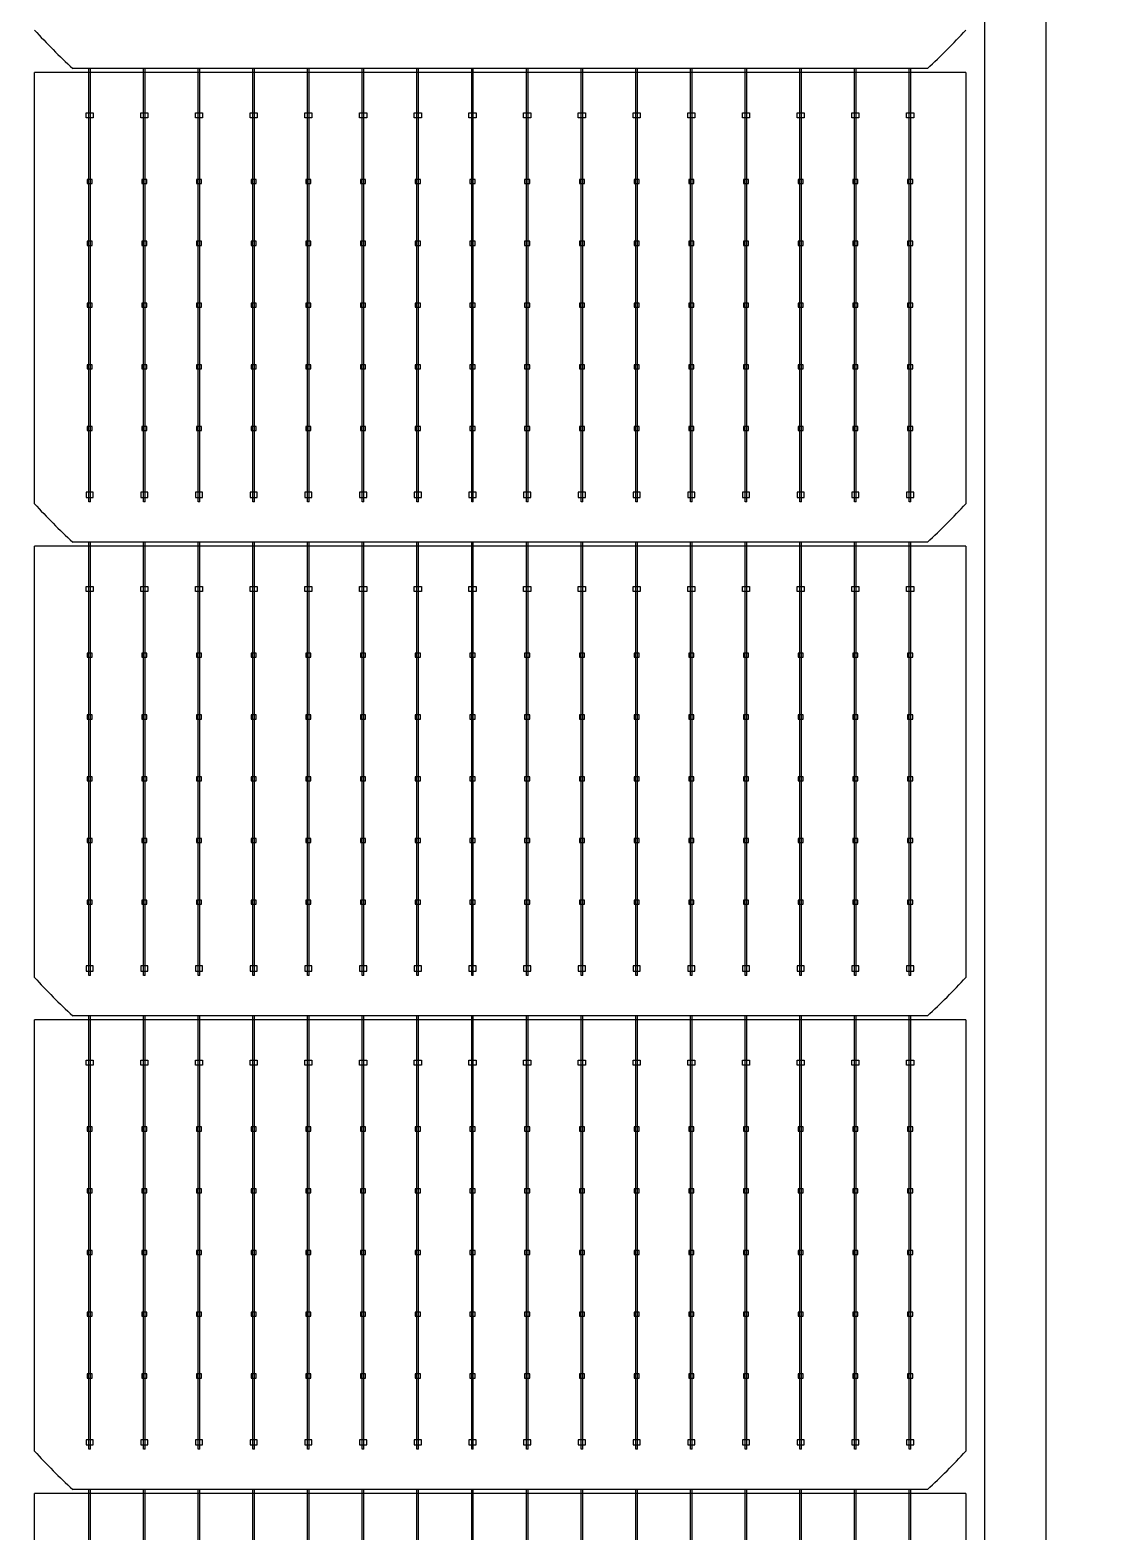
# Model space of a CAD drawing. Header units: millimetres. Extents: x 10297564 to 11610295, y -9287743 to -8409454.
# Drawn here: x 10674389 to 10676095, y -9205814 to -9203458 of the extents above; entities that cross this region are included whole.
import ezdxf

# ---------------------------------------------------------------- set-up
doc = ezdxf.new("R2010")
doc.units = ezdxf.units.MM
doc.header["$LTSCALE"] = 100
doc.layers.add('TEXTLINE', color=1, linetype='Continuous')

# ---------------------------------------------------------------- blocks, each defined once
blk = doc.blocks.new('635W')
for p, q in [((10687197.02, -10026053.94), (10687014.82, -10026053.94)), ((10687025.46, -10026137.94), (10687025.46, -10026053.13)), ((10687025.78, -10026137.94), (10687025.78, -10026053.13)), ((10687036.16, -10026137.94), (10687036.16, -10026053.13)), ((10687036.48, -10026137.94), (10687036.48, -10026053.13)), ((10687046.86, -10026137.94), (10687046.86, -10026053.13)), ((10687047.18, -10026137.94), (10687047.18, -10026053.13)), ((10687057.56, -10026137.94), (10687057.56, -10026053.13)), ((10687057.88, -10026137.94), (10687057.88, -10026053.13)), ((10687068.26, -10026137.94), (10687068.26, -10026053.13)), ((10687068.58, -10026137.94), (10687068.58, -10026053.13)), ((10687078.96, -10026137.94), (10687078.96, -10026053.13)), ((10687079.28, -10026137.94), (10687079.28, -10026053.13)), ((10687089.66, -10026137.94), (10687089.66, -10026053.13)), ((10687089.98, -10026137.94), (10687089.98, -10026053.13)), ((10687100.36, -10026137.94), (10687100.36, -10026053.13)), ((10687100.68, -10026137.94), (10687100.68, -10026053.13)), ((10687111.06, -10026137.94), (10687111.06, -10026053.13)), ((10687111.38, -10026137.94), (10687111.38, -10026053.13)), ((10687121.76, -10026137.94), (10687121.76, -10026053.13)), ((10687122.08, -10026137.94), (10687122.08, -10026053.13)), ((10687132.46, -10026137.94), (10687132.46, -10026053.13)), ((10687132.78, -10026137.94), (10687132.78, -10026053.13)), ((10687143.16, -10026137.94), (10687143.16, -10026053.13)), ((10687143.48, -10026137.94), (10687143.48, -10026053.13)), ((10687153.86, -10026137.94), (10687153.86, -10026053.13)), ((10687154.18, -10026137.94), (10687154.18, -10026053.13)), ((10687164.56, -10026137.94), (10687164.56, -10026053.13)), ((10687164.88, -10026137.94), (10687164.88, -10026053.13)), ((10687175.26, -10026137.94), (10687175.26, -10026053.13)), ((10687175.58, -10026137.94), (10687175.58, -10026053.13)), ((10687185.96, -10026137.94), (10687185.96, -10026053.13)), ((10687186.28, -10026137.94), (10687186.28, -10026053.13)), ((10687197.02, -10026146.61), (10687014.82, -10026146.61)), ((10687025.46, -10026230.61), (10687025.46, -10026145.81)), ((10687025.78, -10026230.61), (10687025.78, -10026145.81)), ((10687036.16, -10026230.61), (10687036.16, -10026145.81)), ((10687036.48, -10026230.61), (10687036.48, -10026145.81)), ((10687046.86, -10026230.61), (10687046.86, -10026145.81)), ((10687047.18, -10026230.61), (10687047.18, -10026145.81)), ((10687057.56, -10026230.61), (10687057.56, -10026145.81)), ((10687057.88, -10026230.61), (10687057.88, -10026145.81)), ((10687068.26, -10026230.61), (10687068.26, -10026145.81)), ((10687068.58, -10026230.61), (10687068.58, -10026145.81)), ((10687078.96, -10026230.61), (10687078.96, -10026145.81)), ((10687079.28, -10026230.61), (10687079.28, -10026145.81)), ((10687089.66, -10026230.61), (10687089.66, -10026145.81)), ((10687089.98, -10026230.61), (10687089.98, -10026145.81)), ((10687100.36, -10026230.61), (10687100.36, -10026145.81)), ((10687100.68, -10026230.61), (10687100.68, -10026145.81)), ((10687111.06, -10026230.61), (10687111.06, -10026145.81)), ((10687111.38, -10026230.61), (10687111.38, -10026145.81)), ((10687121.76, -10026230.61), (10687121.76, -10026145.81)), ((10687122.08, -10026230.61), (10687122.08, -10026145.81)), ((10687132.46, -10026230.61), (10687132.46, -10026145.81)), ((10687132.78, -10026230.61), (10687132.78, -10026145.81)), ((10687143.16, -10026230.61), (10687143.16, -10026145.81)), ((10687143.48, -10026230.61), (10687143.48, -10026145.81)), ((10687153.86, -10026230.61), (10687153.86, -10026145.81)), ((10687154.18, -10026230.61), (10687154.18, -10026145.81)), ((10687164.56, -10026230.61), (10687164.56, -10026145.81)), ((10687164.88, -10026230.61), (10687164.88, -10026145.81)), ((10687175.26, -10026230.61), (10687175.26, -10026145.81)), ((10687175.58, -10026230.61), (10687175.58, -10026145.81)), ((10687185.96, -10026230.61), (10687185.96, -10026145.81)), ((10687186.28, -10026230.61), (10687186.28, -10026145.81)), ((10687197.02, -10026239.29), (10687014.82, -10026239.29)), ((10687025.46, -10026323.29), (10687025.46, -10026238.48)), ((10687025.78, -10026323.29), (10687025.78, -10026238.48)), ((10687036.16, -10026323.29), (10687036.16, -10026238.48)), ((10687036.48, -10026323.29), (10687036.48, -10026238.48)), ((10687046.86, -10026323.29), (10687046.86, -10026238.48)), ((10687047.18, -10026323.29), (10687047.18, -10026238.48)), ((10687057.56, -10026323.29), (10687057.56, -10026238.48)), ((10687057.88, -10026323.29), (10687057.88, -10026238.48)), ((10687068.26, -10026323.29), (10687068.26, -10026238.48)), ((10687068.58, -10026323.29), (10687068.58, -10026238.48)), ((10687078.96, -10026323.29), (10687078.96, -10026238.48)), ((10687079.28, -10026323.29), (10687079.28, -10026238.48)), ((10687089.66, -10026323.29), (10687089.66, -10026238.48)), ((10687089.98, -10026323.29), (10687089.98, -10026238.48)), ((10687100.36, -10026323.29), (10687100.36, -10026238.48)), ((10687100.68, -10026323.29), (10687100.68, -10026238.48)), ((10687111.06, -10026323.29), (10687111.06, -10026238.48)), ((10687111.38, -10026323.29), (10687111.38, -10026238.48)), ((10687121.76, -10026323.29), (10687121.76, -10026238.48)), ((10687122.08, -10026323.29), (10687122.08, -10026238.48)), ((10687132.46, -10026323.29), (10687132.46, -10026238.48)), ((10687132.78, -10026323.29), (10687132.78, -10026238.48)), ((10687143.16, -10026323.29), (10687143.16, -10026238.48)), ((10687143.48, -10026323.29), (10687143.48, -10026238.48)), ((10687153.86, -10026323.29), (10687153.86, -10026238.48)), ((10687154.18, -10026323.29), (10687154.18, -10026238.48)), ((10687164.56, -10026323.29), (10687164.56, -10026238.48)), ((10687164.88, -10026323.29), (10687164.88, -10026238.48)), ((10687175.26, -10026323.29), (10687175.26, -10026238.48)), ((10687175.58, -10026323.29), (10687175.58, -10026238.48)), ((10687185.96, -10026323.29), (10687185.96, -10026238.48)), ((10687186.28, -10026323.29), (10687186.28, -10026238.48)), ((10687025.46, -10026415.96), (10687025.46, -10026331.16)), ((10687025.78, -10026415.96), (10687025.78, -10026331.16)), ((10687036.16, -10026415.96), (10687036.16, -10026331.16)), ((10687036.48, -10026415.96), (10687036.48, -10026331.16)), ((10687046.86, -10026415.96), (10687046.86, -10026331.16)), ((10687047.18, -10026415.96), (10687047.18, -10026331.16)), ((10687057.56, -10026415.96), (10687057.56, -10026331.16)), ((10687057.88, -10026415.96), (10687057.88, -10026331.16)), ((10687068.26, -10026415.96), (10687068.26, -10026331.16)), ((10687068.58, -10026415.96), (10687068.58, -10026331.16)), ((10687078.96, -10026415.96), (10687078.96, -10026331.16)), ((10687079.28, -10026415.96), (10687079.28, -10026331.16)), ((10687089.66, -10026415.96), (10687089.66, -10026331.16)), ((10687089.98, -10026415.96), (10687089.98, -10026331.16)), ((10687100.36, -10026415.96), (10687100.36, -10026331.16)), ((10687100.68, -10026415.96), (10687100.68, -10026331.16)), ((10687111.06, -10026415.96), (10687111.06, -10026331.16)), ((10687111.38, -10026415.96), (10687111.38, -10026331.16)), ((10687121.76, -10026415.96), (10687121.76, -10026331.16)), ((10687122.08, -10026415.96), (10687122.08, -10026331.16)), ((10687132.46, -10026415.96), (10687132.46, -10026331.16)), ((10687132.78, -10026415.96), (10687132.78, -10026331.16)), ((10687143.16, -10026415.96), (10687143.16, -10026331.16)), ((10687143.48, -10026415.96), (10687143.48, -10026331.16)), ((10687153.86, -10026415.96), (10687153.86, -10026331.16)), ((10687154.18, -10026415.96), (10687154.18, -10026331.16)), ((10687164.56, -10026415.96), (10687164.56, -10026331.16)), ((10687164.88, -10026415.96), (10687164.88, -10026331.16)), ((10687175.26, -10026415.96), (10687175.26, -10026331.16)), ((10687175.58, -10026415.96), (10687175.58, -10026331.16)), ((10687185.96, -10026415.96), (10687185.96, -10026331.16)), ((10687186.28, -10026415.96), (10687186.28, -10026331.16)), ((10687197.02, -10026331.96), (10687014.82, -10026331.96))]:
    blk.add_line(p, q)
for points in [[(10686079.67, -10024167.21), (10687212.67, -10024167.21), (10687212.67, -10026631.21), (10686079.67, -10026631.21)], [(10686091.67, -10024179.21), (10687200.67, -10024179.21), (10687200.67, -10026619.21), (10686091.67, -10026619.21)], [(10687024.92, -10026062.81), (10687024.92, -10026061.81), (10687026.32, -10026061.81), (10687026.32, -10026062.81)], [(10687035.62, -10026062.81), (10687035.62, -10026061.81), (10687037.02, -10026061.81), (10687037.02, -10026062.81)], [(10687046.32, -10026062.81), (10687046.32, -10026061.81), (10687047.72, -10026061.81), (10687047.72, -10026062.81)], [(10687057.02, -10026062.81), (10687057.02, -10026061.81), (10687058.42, -10026061.81), (10687058.42, -10026062.81)], [(10687067.72, -10026062.81), (10687067.72, -10026061.81), (10687069.12, -10026061.81), (10687069.12, -10026062.81)], [(10687078.42, -10026062.81), (10687078.42, -10026061.81), (10687079.82, -10026061.81), (10687079.82, -10026062.81)], [(10687089.12, -10026062.81), (10687089.12, -10026061.81), (10687090.52, -10026061.81), (10687090.52, -10026062.81)], [(10687099.82, -10026062.81), (10687099.82, -10026061.81), (10687101.22, -10026061.81), (10687101.22, -10026062.81)], [(10687110.52, -10026062.81), (10687110.52, -10026061.81), (10687111.92, -10026061.81), (10687111.92, -10026062.81)], [(10687121.22, -10026062.81), (10687121.22, -10026061.81), (10687122.62, -10026061.81), (10687122.62, -10026062.81)], [(10687131.92, -10026062.81), (10687131.92, -10026061.81), (10687133.32, -10026061.81), (10687133.32, -10026062.81)], [(10687142.62, -10026062.81), (10687142.62, -10026061.81), (10687144.02, -10026061.81), (10687144.02, -10026062.81)], [(10687153.32, -10026062.81), (10687153.32, -10026061.81), (10687154.72, -10026061.81), (10687154.72, -10026062.81)], [(10687164.02, -10026062.81), (10687164.02, -10026061.81), (10687165.42, -10026061.81), (10687165.42, -10026062.81)], [(10687174.72, -10026062.81), (10687174.72, -10026061.81), (10687176.12, -10026061.81), (10687176.12, -10026062.81)], [(10687185.42, -10026062.81), (10687185.42, -10026061.81), (10687186.82, -10026061.81), (10687186.82, -10026062.81)], [(10687026.12, -10026074.88), (10687025.12, -10026074.88), (10687025.12, -10026075.68), (10687026.12, -10026075.68)], [(10687036.82, -10026074.88), (10687035.82, -10026074.88), (10687035.82, -10026075.68), (10687036.82, -10026075.68)], [(10687047.52, -10026074.88), (10687046.52, -10026074.88), (10687046.52, -10026075.68), (10687047.52, -10026075.68)], [(10687058.22, -10026074.88), (10687057.22, -10026074.88), (10687057.22, -10026075.68), (10687058.22, -10026075.68)], [(10687068.92, -10026074.88), (10687067.92, -10026074.88), (10687067.92, -10026075.68), (10687068.92, -10026075.68)], [(10687079.62, -10026074.88), (10687078.62, -10026074.88), (10687078.62, -10026075.68), (10687079.62, -10026075.68)], [(10687090.32, -10026074.88), (10687089.32, -10026074.88), (10687089.32, -10026075.68), (10687090.32, -10026075.68)], [(10687101.02, -10026074.88), (10687100.02, -10026074.88), (10687100.02, -10026075.68), (10687101.02, -10026075.68)], [(10687111.72, -10026074.88), (10687110.72, -10026074.88), (10687110.72, -10026075.68), (10687111.72, -10026075.68)], [(10687122.42, -10026074.88), (10687121.42, -10026074.88), (10687121.42, -10026075.68), (10687122.42, -10026075.68)], [(10687133.12, -10026074.88), (10687132.12, -10026074.88), (10687132.12, -10026075.68), (10687133.12, -10026075.68)], [(10687143.82, -10026074.88), (10687142.82, -10026074.88), (10687142.82, -10026075.68), (10687143.82, -10026075.68)], [(10687154.52, -10026074.88), (10687153.52, -10026074.88), (10687153.52, -10026075.68), (10687154.52, -10026075.68)], [(10687165.22, -10026074.88), (10687164.22, -10026074.88), (10687164.22, -10026075.68), (10687165.22, -10026075.68)], [(10687175.92, -10026074.88), (10687174.92, -10026074.88), (10687174.92, -10026075.68), (10687175.92, -10026075.68)], [(10687186.62, -10026074.88), (10687185.62, -10026074.88), (10687185.62, -10026075.68), (10687186.62, -10026075.68)], [(10687026.12, -10026086.96), (10687025.12, -10026086.96), (10687025.12, -10026087.76), (10687026.12, -10026087.76)], [(10687036.82, -10026086.96), (10687035.82, -10026086.96), (10687035.82, -10026087.76), (10687036.82, -10026087.76)], [(10687047.52, -10026086.96), (10687046.52, -10026086.96), (10687046.52, -10026087.76), (10687047.52, -10026087.76)], [(10687058.22, -10026086.96), (10687057.22, -10026086.96), (10687057.22, -10026087.76), (10687058.22, -10026087.76)], [(10687068.92, -10026086.96), (10687067.92, -10026086.96), (10687067.92, -10026087.76), (10687068.92, -10026087.76)], [(10687079.62, -10026086.96), (10687078.62, -10026086.96), (10687078.62, -10026087.76), (10687079.62, -10026087.76)], [(10687090.32, -10026086.96), (10687089.32, -10026086.96), (10687089.32, -10026087.76), (10687090.32, -10026087.76)], [(10687101.02, -10026086.96), (10687100.02, -10026086.96), (10687100.02, -10026087.76), (10687101.02, -10026087.76)], [(10687111.72, -10026086.96), (10687110.72, -10026086.96), (10687110.72, -10026087.76), (10687111.72, -10026087.76)], [(10687122.42, -10026086.96), (10687121.42, -10026086.96), (10687121.42, -10026087.76), (10687122.42, -10026087.76)], [(10687133.12, -10026086.96), (10687132.12, -10026086.96), (10687132.12, -10026087.76), (10687133.12, -10026087.76)], [(10687143.82, -10026086.96), (10687142.82, -10026086.96), (10687142.82, -10026087.76), (10687143.82, -10026087.76)], [(10687154.52, -10026086.96), (10687153.52, -10026086.96), (10687153.52, -10026087.76), (10687154.52, -10026087.76)], [(10687165.22, -10026086.96), (10687164.22, -10026086.96), (10687164.22, -10026087.76), (10687165.22, -10026087.76)], [(10687175.92, -10026086.96), (10687174.92, -10026086.96), (10687174.92, -10026087.76), (10687175.92, -10026087.76)], [(10687186.62, -10026086.96), (10687185.62, -10026086.96), (10687185.62, -10026087.76), (10687186.62, -10026087.76)], [(10687026.12, -10026099.04), (10687025.12, -10026099.04), (10687025.12, -10026099.84), (10687026.12, -10026099.84)], [(10687036.82, -10026099.04), (10687035.82, -10026099.04), (10687035.82, -10026099.84), (10687036.82, -10026099.84)], [(10687047.52, -10026099.04), (10687046.52, -10026099.04), (10687046.52, -10026099.84), (10687047.52, -10026099.84)], [(10687058.22, -10026099.04), (10687057.22, -10026099.04), (10687057.22, -10026099.84), (10687058.22, -10026099.84)], [(10687068.92, -10026099.04), (10687067.92, -10026099.04), (10687067.92, -10026099.84), (10687068.92, -10026099.84)], [(10687079.62, -10026099.04), (10687078.62, -10026099.04), (10687078.62, -10026099.84), (10687079.62, -10026099.84)], [(10687090.32, -10026099.04), (10687089.32, -10026099.04), (10687089.32, -10026099.84), (10687090.32, -10026099.84)], [(10687101.02, -10026099.04), (10687100.02, -10026099.04), (10687100.02, -10026099.84), (10687101.02, -10026099.84)], [(10687111.72, -10026099.04), (10687110.72, -10026099.04), (10687110.72, -10026099.84), (10687111.72, -10026099.84)], [(10687122.42, -10026099.04), (10687121.42, -10026099.04), (10687121.42, -10026099.84), (10687122.42, -10026099.84)], [(10687133.12, -10026099.04), (10687132.12, -10026099.04), (10687132.12, -10026099.84), (10687133.12, -10026099.84)], [(10687143.82, -10026099.04), (10687142.82, -10026099.04), (10687142.82, -10026099.84), (10687143.82, -10026099.84)], [(10687154.52, -10026099.04), (10687153.52, -10026099.04), (10687153.52, -10026099.84), (10687154.52, -10026099.84)], [(10687165.22, -10026099.04), (10687164.22, -10026099.04), (10687164.22, -10026099.84), (10687165.22, -10026099.84)], [(10687175.92, -10026099.04), (10687174.92, -10026099.04), (10687174.92, -10026099.84), (10687175.92, -10026099.84)], [(10687186.62, -10026099.04), (10687185.62, -10026099.04), (10687185.62, -10026099.84), (10687186.62, -10026099.84)], [(10687026.12, -10026111.12), (10687025.12, -10026111.12), (10687025.12, -10026111.92), (10687026.12, -10026111.92)], [(10687036.82, -10026111.12), (10687035.82, -10026111.12), (10687035.82, -10026111.92), (10687036.82, -10026111.92)], [(10687047.52, -10026111.12), (10687046.52, -10026111.12), (10687046.52, -10026111.92), (10687047.52, -10026111.92)], [(10687058.22, -10026111.12), (10687057.22, -10026111.12), (10687057.22, -10026111.92), (10687058.22, -10026111.92)], [(10687068.92, -10026111.12), (10687067.92, -10026111.12), (10687067.92, -10026111.92), (10687068.92, -10026111.92)], [(10687079.62, -10026111.12), (10687078.62, -10026111.12), (10687078.62, -10026111.92), (10687079.62, -10026111.92)], [(10687090.32, -10026111.12), (10687089.32, -10026111.12), (10687089.32, -10026111.92), (10687090.32, -10026111.92)], [(10687101.02, -10026111.12), (10687100.02, -10026111.12), (10687100.02, -10026111.92), (10687101.02, -10026111.92)], [(10687111.72, -10026111.12), (10687110.72, -10026111.12), (10687110.72, -10026111.92), (10687111.72, -10026111.92)], [(10687122.42, -10026111.12), (10687121.42, -10026111.12), (10687121.42, -10026111.92), (10687122.42, -10026111.92)], [(10687133.12, -10026111.12), (10687132.12, -10026111.12), (10687132.12, -10026111.92), (10687133.12, -10026111.92)], [(10687143.82, -10026111.12), (10687142.82, -10026111.12), (10687142.82, -10026111.92), (10687143.82, -10026111.92)], [(10687154.52, -10026111.12), (10687153.52, -10026111.12), (10687153.52, -10026111.92), (10687154.52, -10026111.92)], [(10687165.22, -10026111.12), (10687164.22, -10026111.12), (10687164.22, -10026111.92), (10687165.22, -10026111.92)], [(10687175.92, -10026111.12), (10687174.92, -10026111.12), (10687174.92, -10026111.92), (10687175.92, -10026111.92)], [(10687186.62, -10026111.12), (10687185.62, -10026111.12), (10687185.62, -10026111.92), (10687186.62, -10026111.92)], [(10687026.12, -10026123.2), (10687025.12, -10026123.2), (10687025.12, -10026124), (10687026.12, -10026124)], [(10687036.82, -10026123.2), (10687035.82, -10026123.2), (10687035.82, -10026124), (10687036.82, -10026124)], [(10687047.52, -10026123.2), (10687046.52, -10026123.2), (10687046.52, -10026124), (10687047.52, -10026124)], [(10687058.22, -10026123.2), (10687057.22, -10026123.2), (10687057.22, -10026124), (10687058.22, -10026124)], [(10687068.92, -10026123.2), (10687067.92, -10026123.2), (10687067.92, -10026124), (10687068.92, -10026124)], [(10687079.62, -10026123.2), (10687078.62, -10026123.2), (10687078.62, -10026124), (10687079.62, -10026124)], [(10687090.32, -10026123.2), (10687089.32, -10026123.2), (10687089.32, -10026124), (10687090.32, -10026124)], [(10687101.02, -10026123.2), (10687100.02, -10026123.2), (10687100.02, -10026124), (10687101.02, -10026124)], [(10687111.72, -10026123.2), (10687110.72, -10026123.2), (10687110.72, -10026124), (10687111.72, -10026124)], [(10687122.42, -10026123.2), (10687121.42, -10026123.2), (10687121.42, -10026124), (10687122.42, -10026124)], [(10687133.12, -10026123.2), (10687132.12, -10026123.2), (10687132.12, -10026124), (10687133.12, -10026124)], [(10687143.82, -10026123.2), (10687142.82, -10026123.2), (10687142.82, -10026124), (10687143.82, -10026124)], [(10687154.52, -10026123.2), (10687153.52, -10026123.2), (10687153.52, -10026124), (10687154.52, -10026124)], [(10687165.22, -10026123.2), (10687164.22, -10026123.2), (10687164.22, -10026124), (10687165.22, -10026124)], [(10687175.92, -10026123.2), (10687174.92, -10026123.2), (10687174.92, -10026124), (10687175.92, -10026124)], [(10687186.62, -10026123.2), (10687185.62, -10026123.2), (10687185.62, -10026124), (10687186.62, -10026124)], [(10687024.92, -10026136.07), (10687024.92, -10026137.07), (10687026.32, -10026137.07), (10687026.32, -10026136.07)], [(10687035.62, -10026136.07), (10687035.62, -10026137.07), (10687037.02, -10026137.07), (10687037.02, -10026136.07)], [(10687046.32, -10026136.07), (10687046.32, -10026137.07), (10687047.72, -10026137.07), (10687047.72, -10026136.07)], [(10687057.02, -10026136.07), (10687057.02, -10026137.07), (10687058.42, -10026137.07), (10687058.42, -10026136.07)], [(10687067.72, -10026136.07), (10687067.72, -10026137.07), (10687069.12, -10026137.07), (10687069.12, -10026136.07)], [(10687078.42, -10026136.07), (10687078.42, -10026137.07), (10687079.82, -10026137.07), (10687079.82, -10026136.07)], [(10687089.12, -10026136.07), (10687089.12, -10026137.07), (10687090.52, -10026137.07), (10687090.52, -10026136.07)], [(10687099.82, -10026136.07), (10687099.82, -10026137.07), (10687101.22, -10026137.07), (10687101.22, -10026136.07)], [(10687110.52, -10026136.07), (10687110.52, -10026137.07), (10687111.92, -10026137.07), (10687111.92, -10026136.07)], [(10687121.22, -10026136.07), (10687121.22, -10026137.07), (10687122.62, -10026137.07), (10687122.62, -10026136.07)], [(10687131.92, -10026136.07), (10687131.92, -10026137.07), (10687133.32, -10026137.07), (10687133.32, -10026136.07)], [(10687142.62, -10026136.07), (10687142.62, -10026137.07), (10687144.02, -10026137.07), (10687144.02, -10026136.07)], [(10687153.32, -10026136.07), (10687153.32, -10026137.07), (10687154.72, -10026137.07), (10687154.72, -10026136.07)], [(10687164.02, -10026136.07), (10687164.02, -10026137.07), (10687165.42, -10026137.07), (10687165.42, -10026136.07)], [(10687174.72, -10026136.07), (10687174.72, -10026137.07), (10687176.12, -10026137.07), (10687176.12, -10026136.07)], [(10687185.42, -10026136.07), (10687185.42, -10026137.07), (10687186.82, -10026137.07), (10687186.82, -10026136.07)], [(10687024.92, -10026155.48), (10687024.92, -10026154.48), (10687026.32, -10026154.48), (10687026.32, -10026155.48)], [(10687035.62, -10026155.48), (10687035.62, -10026154.48), (10687037.02, -10026154.48), (10687037.02, -10026155.48)], [(10687046.32, -10026155.48), (10687046.32, -10026154.48), (10687047.72, -10026154.48), (10687047.72, -10026155.48)], [(10687057.02, -10026155.48), (10687057.02, -10026154.48), (10687058.42, -10026154.48), (10687058.42, -10026155.48)], [(10687067.72, -10026155.48), (10687067.72, -10026154.48), (10687069.12, -10026154.48), (10687069.12, -10026155.48)], [(10687078.42, -10026155.48), (10687078.42, -10026154.48), (10687079.82, -10026154.48), (10687079.82, -10026155.48)], [(10687089.12, -10026155.48), (10687089.12, -10026154.48), (10687090.52, -10026154.48), (10687090.52, -10026155.48)], [(10687099.82, -10026155.48), (10687099.82, -10026154.48), (10687101.22, -10026154.48), (10687101.22, -10026155.48)], [(10687110.52, -10026155.48), (10687110.52, -10026154.48), (10687111.92, -10026154.48), (10687111.92, -10026155.48)], [(10687121.22, -10026155.48), (10687121.22, -10026154.48), (10687122.62, -10026154.48), (10687122.62, -10026155.48)], [(10687131.92, -10026155.48), (10687131.92, -10026154.48), (10687133.32, -10026154.48), (10687133.32, -10026155.48)], [(10687142.62, -10026155.48), (10687142.62, -10026154.48), (10687144.02, -10026154.48), (10687144.02, -10026155.48)], [(10687153.32, -10026155.48), (10687153.32, -10026154.48), (10687154.72, -10026154.48), (10687154.72, -10026155.48)], [(10687164.02, -10026155.48), (10687164.02, -10026154.48), (10687165.42, -10026154.48), (10687165.42, -10026155.48)], [(10687174.72, -10026155.48), (10687174.72, -10026154.48), (10687176.12, -10026154.48), (10687176.12, -10026155.48)], [(10687185.42, -10026155.48), (10687185.42, -10026154.48), (10687186.82, -10026154.48), (10687186.82, -10026155.48)], [(10687026.12, -10026167.55), (10687025.12, -10026167.55), (10687025.12, -10026168.35), (10687026.12, -10026168.35)], [(10687036.82, -10026167.55), (10687035.82, -10026167.55), (10687035.82, -10026168.35), (10687036.82, -10026168.35)], [(10687047.52, -10026167.55), (10687046.52, -10026167.55), (10687046.52, -10026168.35), (10687047.52, -10026168.35)], [(10687058.22, -10026167.55), (10687057.22, -10026167.55), (10687057.22, -10026168.35), (10687058.22, -10026168.35)], [(10687068.92, -10026167.55), (10687067.92, -10026167.55), (10687067.92, -10026168.35), (10687068.92, -10026168.35)], [(10687079.62, -10026167.55), (10687078.62, -10026167.55), (10687078.62, -10026168.35), (10687079.62, -10026168.35)], [(10687090.32, -10026167.55), (10687089.32, -10026167.55), (10687089.32, -10026168.35), (10687090.32, -10026168.35)], [(10687101.02, -10026167.55), (10687100.02, -10026167.55), (10687100.02, -10026168.35), (10687101.02, -10026168.35)], [(10687111.72, -10026167.55), (10687110.72, -10026167.55), (10687110.72, -10026168.35), (10687111.72, -10026168.35)], [(10687122.42, -10026167.55), (10687121.42, -10026167.55), (10687121.42, -10026168.35), (10687122.42, -10026168.35)], [(10687133.12, -10026167.55), (10687132.12, -10026167.55), (10687132.12, -10026168.35), (10687133.12, -10026168.35)], [(10687143.82, -10026167.55), (10687142.82, -10026167.55), (10687142.82, -10026168.35), (10687143.82, -10026168.35)], [(10687154.52, -10026167.55), (10687153.52, -10026167.55), (10687153.52, -10026168.35), (10687154.52, -10026168.35)], [(10687165.22, -10026167.55), (10687164.22, -10026167.55), (10687164.22, -10026168.35), (10687165.22, -10026168.35)], [(10687175.92, -10026167.55), (10687174.92, -10026167.55), (10687174.92, -10026168.35), (10687175.92, -10026168.35)], [(10687186.62, -10026167.55), (10687185.62, -10026167.55), (10687185.62, -10026168.35), (10687186.62, -10026168.35)], [(10687026.12, -10026179.63), (10687025.12, -10026179.63), (10687025.12, -10026180.43), (10687026.12, -10026180.43)], [(10687036.82, -10026179.63), (10687035.82, -10026179.63), (10687035.82, -10026180.43), (10687036.82, -10026180.43)], [(10687047.52, -10026179.63), (10687046.52, -10026179.63), (10687046.52, -10026180.43), (10687047.52, -10026180.43)], [(10687058.22, -10026179.63), (10687057.22, -10026179.63), (10687057.22, -10026180.43), (10687058.22, -10026180.43)], [(10687068.92, -10026179.63), (10687067.92, -10026179.63), (10687067.92, -10026180.43), (10687068.92, -10026180.43)], [(10687079.62, -10026179.63), (10687078.62, -10026179.63), (10687078.62, -10026180.43), (10687079.62, -10026180.43)], [(10687090.32, -10026179.63), (10687089.32, -10026179.63), (10687089.32, -10026180.43), (10687090.32, -10026180.43)], [(10687101.02, -10026179.63), (10687100.02, -10026179.63), (10687100.02, -10026180.43), (10687101.02, -10026180.43)], [(10687111.72, -10026179.63), (10687110.72, -10026179.63), (10687110.72, -10026180.43), (10687111.72, -10026180.43)], [(10687122.42, -10026179.63), (10687121.42, -10026179.63), (10687121.42, -10026180.43), (10687122.42, -10026180.43)], [(10687133.12, -10026179.63), (10687132.12, -10026179.63), (10687132.12, -10026180.43), (10687133.12, -10026180.43)], [(10687143.82, -10026179.63), (10687142.82, -10026179.63), (10687142.82, -10026180.43), (10687143.82, -10026180.43)], [(10687154.52, -10026179.63), (10687153.52, -10026179.63), (10687153.52, -10026180.43), (10687154.52, -10026180.43)], [(10687165.22, -10026179.63), (10687164.22, -10026179.63), (10687164.22, -10026180.43), (10687165.22, -10026180.43)], [(10687175.92, -10026179.63), (10687174.92, -10026179.63), (10687174.92, -10026180.43), (10687175.92, -10026180.43)], [(10687186.62, -10026179.63), (10687185.62, -10026179.63), (10687185.62, -10026180.43), (10687186.62, -10026180.43)], [(10687026.12, -10026191.71), (10687025.12, -10026191.71), (10687025.12, -10026192.51), (10687026.12, -10026192.51)], [(10687036.82, -10026191.71), (10687035.82, -10026191.71), (10687035.82, -10026192.51), (10687036.82, -10026192.51)], [(10687047.52, -10026191.71), (10687046.52, -10026191.71), (10687046.52, -10026192.51), (10687047.52, -10026192.51)], [(10687058.22, -10026191.71), (10687057.22, -10026191.71), (10687057.22, -10026192.51), (10687058.22, -10026192.51)], [(10687068.92, -10026191.71), (10687067.92, -10026191.71), (10687067.92, -10026192.51), (10687068.92, -10026192.51)], [(10687079.62, -10026191.71), (10687078.62, -10026191.71), (10687078.62, -10026192.51), (10687079.62, -10026192.51)], [(10687090.32, -10026191.71), (10687089.32, -10026191.71), (10687089.32, -10026192.51), (10687090.32, -10026192.51)], [(10687101.02, -10026191.71), (10687100.02, -10026191.71), (10687100.02, -10026192.51), (10687101.02, -10026192.51)], [(10687111.72, -10026191.71), (10687110.72, -10026191.71), (10687110.72, -10026192.51), (10687111.72, -10026192.51)], [(10687122.42, -10026191.71), (10687121.42, -10026191.71), (10687121.42, -10026192.51), (10687122.42, -10026192.51)], [(10687133.12, -10026191.71), (10687132.12, -10026191.71), (10687132.12, -10026192.51), (10687133.12, -10026192.51)], [(10687143.82, -10026191.71), (10687142.82, -10026191.71), (10687142.82, -10026192.51), (10687143.82, -10026192.51)], [(10687154.52, -10026191.71), (10687153.52, -10026191.71), (10687153.52, -10026192.51), (10687154.52, -10026192.51)], [(10687165.22, -10026191.71), (10687164.22, -10026191.71), (10687164.22, -10026192.51), (10687165.22, -10026192.51)], [(10687175.92, -10026191.71), (10687174.92, -10026191.71), (10687174.92, -10026192.51), (10687175.92, -10026192.51)], [(10687186.62, -10026191.71), (10687185.62, -10026191.71), (10687185.62, -10026192.51), (10687186.62, -10026192.51)], [(10687026.12, -10026203.79), (10687025.12, -10026203.79), (10687025.12, -10026204.59), (10687026.12, -10026204.59)], [(10687036.82, -10026203.79), (10687035.82, -10026203.79), (10687035.82, -10026204.59), (10687036.82, -10026204.59)], [(10687047.52, -10026203.79), (10687046.52, -10026203.79), (10687046.52, -10026204.59), (10687047.52, -10026204.59)], [(10687058.22, -10026203.79), (10687057.22, -10026203.79), (10687057.22, -10026204.59), (10687058.22, -10026204.59)], [(10687068.92, -10026203.79), (10687067.92, -10026203.79), (10687067.92, -10026204.59), (10687068.92, -10026204.59)], [(10687079.62, -10026203.79), (10687078.62, -10026203.79), (10687078.62, -10026204.59), (10687079.62, -10026204.59)], [(10687090.32, -10026203.79), (10687089.32, -10026203.79), (10687089.32, -10026204.59), (10687090.32, -10026204.59)], [(10687101.02, -10026203.79), (10687100.02, -10026203.79), (10687100.02, -10026204.59), (10687101.02, -10026204.59)], [(10687111.72, -10026203.79), (10687110.72, -10026203.79), (10687110.72, -10026204.59), (10687111.72, -10026204.59)], [(10687122.42, -10026203.79), (10687121.42, -10026203.79), (10687121.42, -10026204.59), (10687122.42, -10026204.59)], [(10687133.12, -10026203.79), (10687132.12, -10026203.79), (10687132.12, -10026204.59), (10687133.12, -10026204.59)], [(10687143.82, -10026203.79), (10687142.82, -10026203.79), (10687142.82, -10026204.59), (10687143.82, -10026204.59)], [(10687154.52, -10026203.79), (10687153.52, -10026203.79), (10687153.52, -10026204.59), (10687154.52, -10026204.59)], [(10687165.22, -10026203.79), (10687164.22, -10026203.79), (10687164.22, -10026204.59), (10687165.22, -10026204.59)], [(10687175.92, -10026203.79), (10687174.92, -10026203.79), (10687174.92, -10026204.59), (10687175.92, -10026204.59)], [(10687186.62, -10026203.79), (10687185.62, -10026203.79), (10687185.62, -10026204.59), (10687186.62, -10026204.59)], [(10687026.12, -10026215.87), (10687025.12, -10026215.87), (10687025.12, -10026216.67), (10687026.12, -10026216.67)], [(10687036.82, -10026215.87), (10687035.82, -10026215.87), (10687035.82, -10026216.67), (10687036.82, -10026216.67)], [(10687047.52, -10026215.87), (10687046.52, -10026215.87), (10687046.52, -10026216.67), (10687047.52, -10026216.67)], [(10687058.22, -10026215.87), (10687057.22, -10026215.87), (10687057.22, -10026216.67), (10687058.22, -10026216.67)], [(10687068.92, -10026215.87), (10687067.92, -10026215.87), (10687067.92, -10026216.67), (10687068.92, -10026216.67)], [(10687079.62, -10026215.87), (10687078.62, -10026215.87), (10687078.62, -10026216.67), (10687079.62, -10026216.67)], [(10687090.32, -10026215.87), (10687089.32, -10026215.87), (10687089.32, -10026216.67), (10687090.32, -10026216.67)], [(10687101.02, -10026215.87), (10687100.02, -10026215.87), (10687100.02, -10026216.67), (10687101.02, -10026216.67)], [(10687111.72, -10026215.87), (10687110.72, -10026215.87), (10687110.72, -10026216.67), (10687111.72, -10026216.67)], [(10687122.42, -10026215.87), (10687121.42, -10026215.87), (10687121.42, -10026216.67), (10687122.42, -10026216.67)], [(10687133.12, -10026215.87), (10687132.12, -10026215.87), (10687132.12, -10026216.67), (10687133.12, -10026216.67)], [(10687143.82, -10026215.87), (10687142.82, -10026215.87), (10687142.82, -10026216.67), (10687143.82, -10026216.67)], [(10687154.52, -10026215.87), (10687153.52, -10026215.87), (10687153.52, -10026216.67), (10687154.52, -10026216.67)], [(10687165.22, -10026215.87), (10687164.22, -10026215.87), (10687164.22, -10026216.67), (10687165.22, -10026216.67)], [(10687175.92, -10026215.87), (10687174.92, -10026215.87), (10687174.92, -10026216.67), (10687175.92, -10026216.67)], [(10687186.62, -10026215.87), (10687185.62, -10026215.87), (10687185.62, -10026216.67), (10687186.62, -10026216.67)], [(10687024.92, -10026228.74), (10687024.92, -10026229.74), (10687026.32, -10026229.74), (10687026.32, -10026228.74)], [(10687035.62, -10026228.74), (10687035.62, -10026229.74), (10687037.02, -10026229.74), (10687037.02, -10026228.74)], [(10687046.32, -10026228.74), (10687046.32, -10026229.74), (10687047.72, -10026229.74), (10687047.72, -10026228.74)], [(10687057.02, -10026228.74), (10687057.02, -10026229.74), (10687058.42, -10026229.74), (10687058.42, -10026228.74)], [(10687067.72, -10026228.74), (10687067.72, -10026229.74), (10687069.12, -10026229.74), (10687069.12, -10026228.74)], [(10687078.42, -10026228.74), (10687078.42, -10026229.74), (10687079.82, -10026229.74), (10687079.82, -10026228.74)], [(10687089.12, -10026228.74), (10687089.12, -10026229.74), (10687090.52, -10026229.74), (10687090.52, -10026228.74)], [(10687099.82, -10026228.74), (10687099.82, -10026229.74), (10687101.22, -10026229.74), (10687101.22, -10026228.74)], [(10687110.52, -10026228.74), (10687110.52, -10026229.74), (10687111.92, -10026229.74), (10687111.92, -10026228.74)], [(10687121.22, -10026228.74), (10687121.22, -10026229.74), (10687122.62, -10026229.74), (10687122.62, -10026228.74)], [(10687131.92, -10026228.74), (10687131.92, -10026229.74), (10687133.32, -10026229.74), (10687133.32, -10026228.74)], [(10687142.62, -10026228.74), (10687142.62, -10026229.74), (10687144.02, -10026229.74), (10687144.02, -10026228.74)], [(10687153.32, -10026228.74), (10687153.32, -10026229.74), (10687154.72, -10026229.74), (10687154.72, -10026228.74)], [(10687164.02, -10026228.74), (10687164.02, -10026229.74), (10687165.42, -10026229.74), (10687165.42, -10026228.74)], [(10687174.72, -10026228.74), (10687174.72, -10026229.74), (10687176.12, -10026229.74), (10687176.12, -10026228.74)], [(10687185.42, -10026228.74), (10687185.42, -10026229.74), (10687186.82, -10026229.74), (10687186.82, -10026228.74)], [(10687024.92, -10026248.16), (10687024.92, -10026247.16), (10687026.32, -10026247.16), (10687026.32, -10026248.16)], [(10687035.62, -10026248.16), (10687035.62, -10026247.16), (10687037.02, -10026247.16), (10687037.02, -10026248.16)], [(10687046.32, -10026248.16), (10687046.32, -10026247.16), (10687047.72, -10026247.16), (10687047.72, -10026248.16)], [(10687057.02, -10026248.16), (10687057.02, -10026247.16), (10687058.42, -10026247.16), (10687058.42, -10026248.16)], [(10687067.72, -10026248.16), (10687067.72, -10026247.16), (10687069.12, -10026247.16), (10687069.12, -10026248.16)], [(10687078.42, -10026248.16), (10687078.42, -10026247.16), (10687079.82, -10026247.16), (10687079.82, -10026248.16)], [(10687089.12, -10026248.16), (10687089.12, -10026247.16), (10687090.52, -10026247.16), (10687090.52, -10026248.16)], [(10687099.82, -10026248.16), (10687099.82, -10026247.16), (10687101.22, -10026247.16), (10687101.22, -10026248.16)], [(10687110.52, -10026248.16), (10687110.52, -10026247.16), (10687111.92, -10026247.16), (10687111.92, -10026248.16)], [(10687121.22, -10026248.16), (10687121.22, -10026247.16), (10687122.62, -10026247.16), (10687122.62, -10026248.16)], [(10687131.92, -10026248.16), (10687131.92, -10026247.16), (10687133.32, -10026247.16), (10687133.32, -10026248.16)], [(10687142.62, -10026248.16), (10687142.62, -10026247.16), (10687144.02, -10026247.16), (10687144.02, -10026248.16)], [(10687153.32, -10026248.16), (10687153.32, -10026247.16), (10687154.72, -10026247.16), (10687154.72, -10026248.16)], [(10687164.02, -10026248.16), (10687164.02, -10026247.16), (10687165.42, -10026247.16), (10687165.42, -10026248.16)], [(10687174.72, -10026248.16), (10687174.72, -10026247.16), (10687176.12, -10026247.16), (10687176.12, -10026248.16)], [(10687185.42, -10026248.16), (10687185.42, -10026247.16), (10687186.82, -10026247.16), (10687186.82, -10026248.16)], [(10687026.12, -10026260.23), (10687025.12, -10026260.23), (10687025.12, -10026261.03), (10687026.12, -10026261.03)], [(10687036.82, -10026260.23), (10687035.82, -10026260.23), (10687035.82, -10026261.03), (10687036.82, -10026261.03)], [(10687047.52, -10026260.23), (10687046.52, -10026260.23), (10687046.52, -10026261.03), (10687047.52, -10026261.03)], [(10687058.22, -10026260.23), (10687057.22, -10026260.23), (10687057.22, -10026261.03), (10687058.22, -10026261.03)], [(10687068.92, -10026260.23), (10687067.92, -10026260.23), (10687067.92, -10026261.03), (10687068.92, -10026261.03)], [(10687079.62, -10026260.23), (10687078.62, -10026260.23), (10687078.62, -10026261.03), (10687079.62, -10026261.03)], [(10687090.32, -10026260.23), (10687089.32, -10026260.23), (10687089.32, -10026261.03), (10687090.32, -10026261.03)], [(10687101.02, -10026260.23), (10687100.02, -10026260.23), (10687100.02, -10026261.03), (10687101.02, -10026261.03)], [(10687111.72, -10026260.23), (10687110.72, -10026260.23), (10687110.72, -10026261.03), (10687111.72, -10026261.03)], [(10687122.42, -10026260.23), (10687121.42, -10026260.23), (10687121.42, -10026261.03), (10687122.42, -10026261.03)], [(10687133.12, -10026260.23), (10687132.12, -10026260.23), (10687132.12, -10026261.03), (10687133.12, -10026261.03)], [(10687143.82, -10026260.23), (10687142.82, -10026260.23), (10687142.82, -10026261.03), (10687143.82, -10026261.03)], [(10687154.52, -10026260.23), (10687153.52, -10026260.23), (10687153.52, -10026261.03), (10687154.52, -10026261.03)], [(10687165.22, -10026260.23), (10687164.22, -10026260.23), (10687164.22, -10026261.03), (10687165.22, -10026261.03)], [(10687175.92, -10026260.23), (10687174.92, -10026260.23), (10687174.92, -10026261.03), (10687175.92, -10026261.03)], [(10687186.62, -10026260.23), (10687185.62, -10026260.23), (10687185.62, -10026261.03), (10687186.62, -10026261.03)], [(10687026.12, -10026272.31), (10687025.12, -10026272.31), (10687025.12, -10026273.11), (10687026.12, -10026273.11)], [(10687036.82, -10026272.31), (10687035.82, -10026272.31), (10687035.82, -10026273.11), (10687036.82, -10026273.11)], [(10687047.52, -10026272.31), (10687046.52, -10026272.31), (10687046.52, -10026273.11), (10687047.52, -10026273.11)], [(10687058.22, -10026272.31), (10687057.22, -10026272.31), (10687057.22, -10026273.11), (10687058.22, -10026273.11)], [(10687068.92, -10026272.31), (10687067.92, -10026272.31), (10687067.92, -10026273.11), (10687068.92, -10026273.11)], [(10687079.62, -10026272.31), (10687078.62, -10026272.31), (10687078.62, -10026273.11), (10687079.62, -10026273.11)], [(10687090.32, -10026272.31), (10687089.32, -10026272.31), (10687089.32, -10026273.11), (10687090.32, -10026273.11)], [(10687101.02, -10026272.31), (10687100.02, -10026272.31), (10687100.02, -10026273.11), (10687101.02, -10026273.11)], [(10687111.72, -10026272.31), (10687110.72, -10026272.31), (10687110.72, -10026273.11), (10687111.72, -10026273.11)], [(10687122.42, -10026272.31), (10687121.42, -10026272.31), (10687121.42, -10026273.11), (10687122.42, -10026273.11)], [(10687133.12, -10026272.31), (10687132.12, -10026272.31), (10687132.12, -10026273.11), (10687133.12, -10026273.11)], [(10687143.82, -10026272.31), (10687142.82, -10026272.31), (10687142.82, -10026273.11), (10687143.82, -10026273.11)], [(10687154.52, -10026272.31), (10687153.52, -10026272.31), (10687153.52, -10026273.11), (10687154.52, -10026273.11)], [(10687165.22, -10026272.31), (10687164.22, -10026272.31), (10687164.22, -10026273.11), (10687165.22, -10026273.11)], [(10687175.92, -10026272.31), (10687174.92, -10026272.31), (10687174.92, -10026273.11), (10687175.92, -10026273.11)], [(10687186.62, -10026272.31), (10687185.62, -10026272.31), (10687185.62, -10026273.11), (10687186.62, -10026273.11)], [(10687026.12, -10026284.39), (10687025.12, -10026284.39), (10687025.12, -10026285.19), (10687026.12, -10026285.19)], [(10687036.82, -10026284.39), (10687035.82, -10026284.39), (10687035.82, -10026285.19), (10687036.82, -10026285.19)], [(10687047.52, -10026284.39), (10687046.52, -10026284.39), (10687046.52, -10026285.19), (10687047.52, -10026285.19)], [(10687058.22, -10026284.39), (10687057.22, -10026284.39), (10687057.22, -10026285.19), (10687058.22, -10026285.19)], [(10687068.92, -10026284.39), (10687067.92, -10026284.39), (10687067.92, -10026285.19), (10687068.92, -10026285.19)], [(10687079.62, -10026284.39), (10687078.62, -10026284.39), (10687078.62, -10026285.19), (10687079.62, -10026285.19)], [(10687090.32, -10026284.39), (10687089.32, -10026284.39), (10687089.32, -10026285.19), (10687090.32, -10026285.19)], [(10687101.02, -10026284.39), (10687100.02, -10026284.39), (10687100.02, -10026285.19), (10687101.02, -10026285.19)], [(10687111.72, -10026284.39), (10687110.72, -10026284.39), (10687110.72, -10026285.19), (10687111.72, -10026285.19)], [(10687122.42, -10026284.39), (10687121.42, -10026284.39), (10687121.42, -10026285.19), (10687122.42, -10026285.19)], [(10687133.12, -10026284.39), (10687132.12, -10026284.39), (10687132.12, -10026285.19), (10687133.12, -10026285.19)], [(10687143.82, -10026284.39), (10687142.82, -10026284.39), (10687142.82, -10026285.19), (10687143.82, -10026285.19)], [(10687154.52, -10026284.39), (10687153.52, -10026284.39), (10687153.52, -10026285.19), (10687154.52, -10026285.19)], [(10687165.22, -10026284.39), (10687164.22, -10026284.39), (10687164.22, -10026285.19), (10687165.22, -10026285.19)], [(10687175.92, -10026284.39), (10687174.92, -10026284.39), (10687174.92, -10026285.19), (10687175.92, -10026285.19)], [(10687186.62, -10026284.39), (10687185.62, -10026284.39), (10687185.62, -10026285.19), (10687186.62, -10026285.19)], [(10687026.12, -10026296.47), (10687025.12, -10026296.47), (10687025.12, -10026297.27), (10687026.12, -10026297.27)], [(10687036.82, -10026296.47), (10687035.82, -10026296.47), (10687035.82, -10026297.27), (10687036.82, -10026297.27)], [(10687047.52, -10026296.47), (10687046.52, -10026296.47), (10687046.52, -10026297.27), (10687047.52, -10026297.27)], [(10687058.22, -10026296.47), (10687057.22, -10026296.47), (10687057.22, -10026297.27), (10687058.22, -10026297.27)], [(10687068.92, -10026296.47), (10687067.92, -10026296.47), (10687067.92, -10026297.27), (10687068.92, -10026297.27)], [(10687079.62, -10026296.47), (10687078.62, -10026296.47), (10687078.62, -10026297.27), (10687079.62, -10026297.27)], [(10687090.32, -10026296.47), (10687089.32, -10026296.47), (10687089.32, -10026297.27), (10687090.32, -10026297.27)], [(10687101.02, -10026296.47), (10687100.02, -10026296.47), (10687100.02, -10026297.27), (10687101.02, -10026297.27)], [(10687111.72, -10026296.47), (10687110.72, -10026296.47), (10687110.72, -10026297.27), (10687111.72, -10026297.27)], [(10687122.42, -10026296.47), (10687121.42, -10026296.47), (10687121.42, -10026297.27), (10687122.42, -10026297.27)], [(10687133.12, -10026296.47), (10687132.12, -10026296.47), (10687132.12, -10026297.27), (10687133.12, -10026297.27)], [(10687143.82, -10026296.47), (10687142.82, -10026296.47), (10687142.82, -10026297.27), (10687143.82, -10026297.27)], [(10687154.52, -10026296.47), (10687153.52, -10026296.47), (10687153.52, -10026297.27), (10687154.52, -10026297.27)], [(10687165.22, -10026296.47), (10687164.22, -10026296.47), (10687164.22, -10026297.27), (10687165.22, -10026297.27)], [(10687175.92, -10026296.47), (10687174.92, -10026296.47), (10687174.92, -10026297.27), (10687175.92, -10026297.27)], [(10687186.62, -10026296.47), (10687185.62, -10026296.47), (10687185.62, -10026297.27), (10687186.62, -10026297.27)], [(10687026.12, -10026308.55), (10687025.12, -10026308.55), (10687025.12, -10026309.35), (10687026.12, -10026309.35)], [(10687036.82, -10026308.55), (10687035.82, -10026308.55), (10687035.82, -10026309.35), (10687036.82, -10026309.35)], [(10687047.52, -10026308.55), (10687046.52, -10026308.55), (10687046.52, -10026309.35), (10687047.52, -10026309.35)], [(10687058.22, -10026308.55), (10687057.22, -10026308.55), (10687057.22, -10026309.35), (10687058.22, -10026309.35)], [(10687068.92, -10026308.55), (10687067.92, -10026308.55), (10687067.92, -10026309.35), (10687068.92, -10026309.35)], [(10687079.62, -10026308.55), (10687078.62, -10026308.55), (10687078.62, -10026309.35), (10687079.62, -10026309.35)], [(10687090.32, -10026308.55), (10687089.32, -10026308.55), (10687089.32, -10026309.35), (10687090.32, -10026309.35)], [(10687101.02, -10026308.55), (10687100.02, -10026308.55), (10687100.02, -10026309.35), (10687101.02, -10026309.35)], [(10687111.72, -10026308.55), (10687110.72, -10026308.55), (10687110.72, -10026309.35), (10687111.72, -10026309.35)], [(10687122.42, -10026308.55), (10687121.42, -10026308.55), (10687121.42, -10026309.35), (10687122.42, -10026309.35)], [(10687133.12, -10026308.55), (10687132.12, -10026308.55), (10687132.12, -10026309.35), (10687133.12, -10026309.35)], [(10687143.82, -10026308.55), (10687142.82, -10026308.55), (10687142.82, -10026309.35), (10687143.82, -10026309.35)], [(10687154.52, -10026308.55), (10687153.52, -10026308.55), (10687153.52, -10026309.35), (10687154.52, -10026309.35)], [(10687165.22, -10026308.55), (10687164.22, -10026308.55), (10687164.22, -10026309.35), (10687165.22, -10026309.35)], [(10687175.92, -10026308.55), (10687174.92, -10026308.55), (10687174.92, -10026309.35), (10687175.92, -10026309.35)], [(10687186.62, -10026308.55), (10687185.62, -10026308.55), (10687185.62, -10026309.35), (10687186.62, -10026309.35)], [(10687024.92, -10026321.42), (10687024.92, -10026322.42), (10687026.32, -10026322.42), (10687026.32, -10026321.42)], [(10687035.62, -10026321.42), (10687035.62, -10026322.42), (10687037.02, -10026322.42), (10687037.02, -10026321.42)], [(10687046.32, -10026321.42), (10687046.32, -10026322.42), (10687047.72, -10026322.42), (10687047.72, -10026321.42)], [(10687057.02, -10026321.42), (10687057.02, -10026322.42), (10687058.42, -10026322.42), (10687058.42, -10026321.42)], [(10687067.72, -10026321.42), (10687067.72, -10026322.42), (10687069.12, -10026322.42), (10687069.12, -10026321.42)], [(10687078.42, -10026321.42), (10687078.42, -10026322.42), (10687079.82, -10026322.42), (10687079.82, -10026321.42)], [(10687089.12, -10026321.42), (10687089.12, -10026322.42), (10687090.52, -10026322.42), (10687090.52, -10026321.42)], [(10687099.82, -10026321.42), (10687099.82, -10026322.42), (10687101.22, -10026322.42), (10687101.22, -10026321.42)], [(10687110.52, -10026321.42), (10687110.52, -10026322.42), (10687111.92, -10026322.42), (10687111.92, -10026321.42)], [(10687121.22, -10026321.42), (10687121.22, -10026322.42), (10687122.62, -10026322.42), (10687122.62, -10026321.42)], [(10687131.92, -10026321.42), (10687131.92, -10026322.42), (10687133.32, -10026322.42), (10687133.32, -10026321.42)], [(10687142.62, -10026321.42), (10687142.62, -10026322.42), (10687144.02, -10026322.42), (10687144.02, -10026321.42)], [(10687153.32, -10026321.42), (10687153.32, -10026322.42), (10687154.72, -10026322.42), (10687154.72, -10026321.42)], [(10687164.02, -10026321.42), (10687164.02, -10026322.42), (10687165.42, -10026322.42), (10687165.42, -10026321.42)], [(10687174.72, -10026321.42), (10687174.72, -10026322.42), (10687176.12, -10026322.42), (10687176.12, -10026321.42)], [(10687185.42, -10026321.42), (10687185.42, -10026322.42), (10687186.82, -10026322.42), (10687186.82, -10026321.42)]]:
    blk.add_lwpolyline(points, close=True)
for points in [[(10687014.82, -10026138.31), (10687014.82, -10026053.94)], [(10687189.52, -10026053.14), (10687022.33, -10026053.14)], [(10687197.02, -10026053.94), (10687197.02, -10026138.31)], [(10687025.78, -10026137.94), (10687025.46, -10026137.94)], [(10687036.48, -10026137.94), (10687036.16, -10026137.94)], [(10687047.18, -10026137.94), (10687046.86, -10026137.94)], [(10687057.88, -10026137.94), (10687057.56, -10026137.94)], [(10687068.58, -10026137.94), (10687068.26, -10026137.94)], [(10687079.28, -10026137.94), (10687078.96, -10026137.94)], [(10687089.98, -10026137.94), (10687089.66, -10026137.94)], [(10687100.68, -10026137.94), (10687100.36, -10026137.94)], [(10687111.38, -10026137.94), (10687111.06, -10026137.94)], [(10687122.08, -10026137.94), (10687121.76, -10026137.94)], [(10687132.78, -10026137.94), (10687132.46, -10026137.94)], [(10687143.48, -10026137.94), (10687143.16, -10026137.94)], [(10687154.18, -10026137.94), (10687153.86, -10026137.94)], [(10687164.88, -10026137.94), (10687164.56, -10026137.94)], [(10687175.58, -10026137.94), (10687175.26, -10026137.94)], [(10687186.28, -10026137.94), (10687185.96, -10026137.94)], [(10687014.82, -10026230.98), (10687014.82, -10026146.61)], [(10687189.52, -10026145.81), (10687022.33, -10026145.81)], [(10687197.02, -10026146.61), (10687197.02, -10026230.98)], [(10687025.78, -10026230.61), (10687025.46, -10026230.61)], [(10687036.48, -10026230.61), (10687036.16, -10026230.61)], [(10687047.18, -10026230.61), (10687046.86, -10026230.61)], [(10687057.88, -10026230.61), (10687057.56, -10026230.61)], [(10687068.58, -10026230.61), (10687068.26, -10026230.61)], [(10687079.28, -10026230.61), (10687078.96, -10026230.61)], [(10687089.98, -10026230.61), (10687089.66, -10026230.61)], [(10687100.68, -10026230.61), (10687100.36, -10026230.61)], [(10687111.38, -10026230.61), (10687111.06, -10026230.61)], [(10687122.08, -10026230.61), (10687121.76, -10026230.61)], [(10687132.78, -10026230.61), (10687132.46, -10026230.61)], [(10687143.48, -10026230.61), (10687143.16, -10026230.61)], [(10687154.18, -10026230.61), (10687153.86, -10026230.61)], [(10687164.88, -10026230.61), (10687164.56, -10026230.61)], [(10687175.58, -10026230.61), (10687175.26, -10026230.61)], [(10687186.28, -10026230.61), (10687185.96, -10026230.61)], [(10687014.82, -10026323.66), (10687014.82, -10026239.29)], [(10687189.52, -10026238.49), (10687022.33, -10026238.49)], [(10687197.02, -10026239.29), (10687197.02, -10026323.66)], [(10687025.78, -10026323.29), (10687025.46, -10026323.29)], [(10687036.48, -10026323.29), (10687036.16, -10026323.29)], [(10687047.18, -10026323.29), (10687046.86, -10026323.29)], [(10687057.88, -10026323.29), (10687057.56, -10026323.29)], [(10687068.58, -10026323.29), (10687068.26, -10026323.29)], [(10687079.28, -10026323.29), (10687078.96, -10026323.29)], [(10687089.98, -10026323.29), (10687089.66, -10026323.29)], [(10687100.68, -10026323.29), (10687100.36, -10026323.29)], [(10687111.38, -10026323.29), (10687111.06, -10026323.29)], [(10687122.08, -10026323.29), (10687121.76, -10026323.29)], [(10687132.78, -10026323.29), (10687132.46, -10026323.29)], [(10687143.48, -10026323.29), (10687143.16, -10026323.29)], [(10687154.18, -10026323.29), (10687153.86, -10026323.29)], [(10687164.88, -10026323.29), (10687164.56, -10026323.29)], [(10687175.58, -10026323.29), (10687175.26, -10026323.29)], [(10687186.28, -10026323.29), (10687185.96, -10026323.29)], [(10687189.52, -10026331.16), (10687022.33, -10026331.16)], [(10687014.82, -10026416.33), (10687014.82, -10026331.96)], [(10687197.02, -10026331.96), (10687197.02, -10026416.33)]]:
    blk.add_lwpolyline(points)
for centre, start, end in [((10687105.82, -10025962.14), 222.5369, 227.4631), ((10687106.02, -10025962.14), 312.5369, 317.4631), ((10687105.82, -10026054.81), 222.5369, 227.4631), ((10687106.02, -10026054.81), 312.5369, 317.4631), ((10687105.82, -10026147.49), 222.5369, 227.4631), ((10687106.02, -10026147.49), 312.5369, 317.4631), ((10687105.82, -10026240.16), 222.5369, 227.4631), ((10687106.02, -10026240.16), 312.5369, 317.4631)]:
    blk.add_arc(centre, 123.5, start, end)

msp = doc.modelspace()

# ---------------------------------------------------------------- wipeouts: each hides what was drawn before it
at = {"linetype": 'ByBlock'}
msp.add_wipeout([(10661157.3, -9184124), (10708842.1, -9184124), (10708842.1, -9214922.7), (10661157.3, -9214922.7)], dxfattribs=at).dxf.layer = 'TEXTLINE'

# ---------------------------------------------------------------- next in the draw order: block references
at = {"linetype": 'Continuous', "xscale": 8.019360487611644, "yscale": 8.019360487611644, "zscale": 8.019360487611644}
msp.add_blockref('635W', (-75028629, 71199016.2), dxfattribs=at)

doc.saveas('drawing.dxf')
